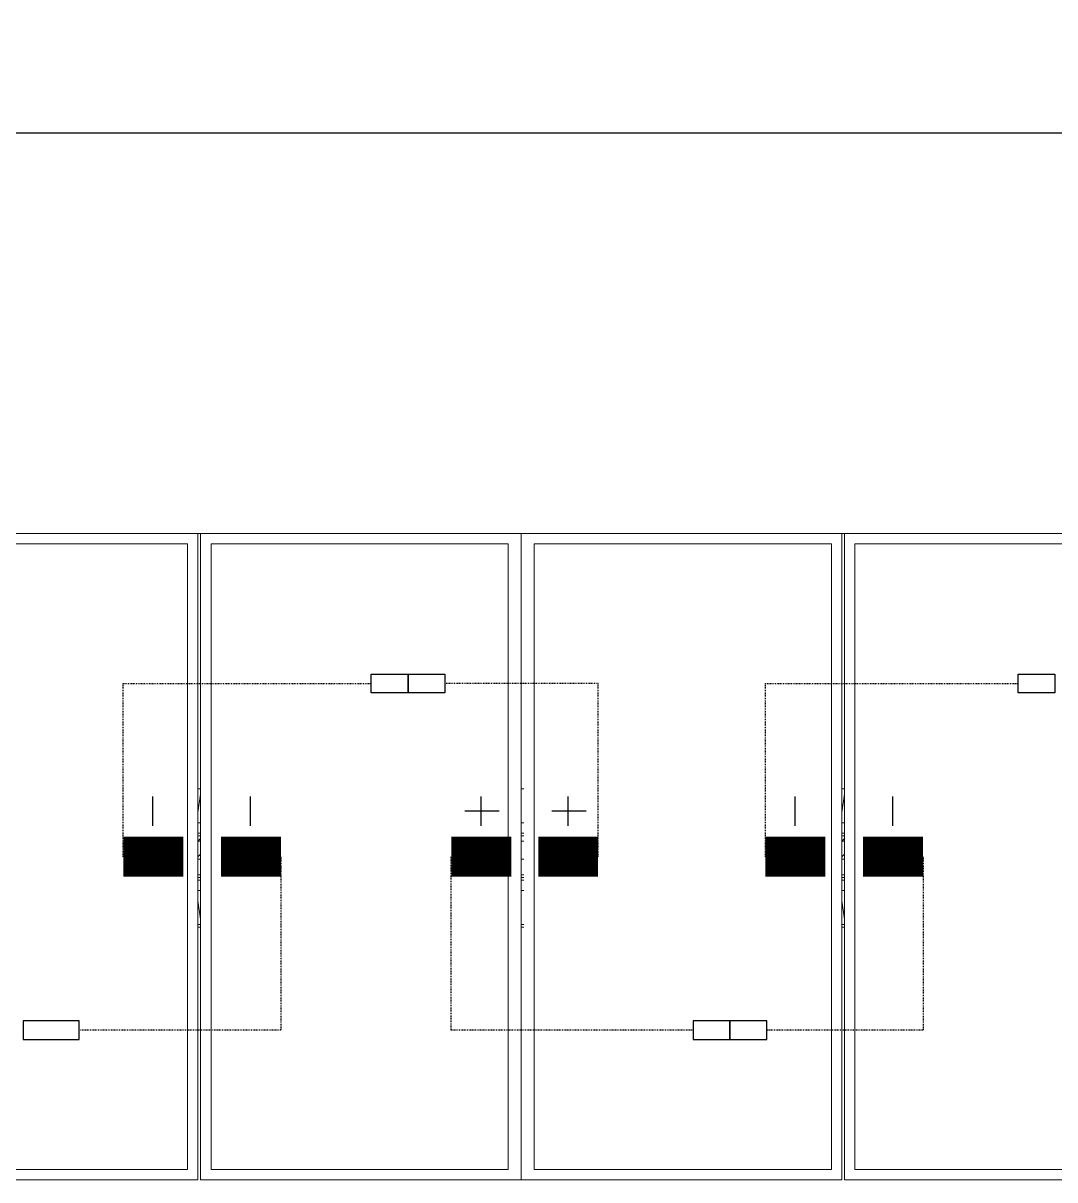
# Model space of a CAD drawing. Header units: feet. Extents: x -12372 to 90117, y -14865 to 4121.
# Drawn here: x 4510.1 to 4638.3, y 3657.8 to 3801.5 of the extents above; entities that cross this region are included whole.
import ezdxf

# ---------------------------------------------------------------- set-up
doc = ezdxf.new("R2010")
doc.units = ezdxf.units.FT
doc.header["$MEASUREMENT"] = 0
doc.linetypes.add('HIDDEN', pattern=[0.375, 0.25, -0.125])
for name, color, linetype in [('E-HARN-COMP', 8, 'Continuous'), ('E-TRNK-CABL-NEG', 6, 'HIDDEN'), ('E-TRUNK-CABLE-POS', 6, 'HIDDEN'), ('G-ANNO-TEXT', 1, 'Continuous'), ('Polarity-Text', 7, 'Continuous')]:
    doc.layers.add(name, color=color, linetype=linetype)

# ---------------------------------------------------------------- blocks, each defined once
blk = doc.blocks.new('A$C47dfd34d')
at = {"lineweight": 5}
for points in [[(0.92496, 0), (0.92496, 0.41332), (2.16158, 0.41332)], [(1.54327, 0.23499), (1.54494, 0.24666), (1.54494, 0.24332)], [(1.74993, 0.23499), (1.74993, 0.24666), (1.74993, 0.24332)], [(1.95492, 0.23499), (1.95659, 0.24666), (1.95659, 0.24332)], [(1.54327, 0.22832), (1.54494, 0.22832)], [(1.74993, 0.22832), (1.7516, 0.22832)], [(1.95492, 0.22832), (1.95659, 0.22832)], [(1.54494, 0.22166), (1.54327, 0.22166)], [(1.54327, 0.21999), (1.54494, 0.21999)], [(1.54494, 0.21666), (1.54327, 0.21666), (1.54494, 0.21832)], [(1.74993, 0.22166), (1.7516, 0.22166)], [(1.74993, 0.21999), (1.7516, 0.21999)], [(1.74993, 0.21832), (1.74993, 0.21666), (1.7516, 0.21666)], [(1.95659, 0.22166), (1.95492, 0.22166)], [(1.95492, 0.21999), (1.95659, 0.21999)], [(1.95659, 0.21666), (1.95492, 0.21666), (1.95659, 0.21832)], [(1.54327, 0.20666), (1.54494, 0.20832)], [(1.74993, 0.20666), (1.74993, 0.20832)], [(1.95492, 0.20666), (1.95659, 0.20832)], [(1.54494, 0.20499), (1.54327, 0.20499)], [(1.74993, 0.20499), (1.7516, 0.20499)], [(1.95659, 0.20499), (1.95492, 0.20499)], [(1.54327, 0.19499), (1.54494, 0.19499)], [(1.54494, 0.19333), (1.54327, 0.19333)], [(1.74993, 0.19499), (1.7516, 0.19499)], [(1.74993, 0.19333), (1.7516, 0.19333)], [(1.95492, 0.19499), (1.95659, 0.19499)], [(1.95659, 0.19333), (1.95492, 0.19333)], [(1.54327, 0.19166), (1.54494, 0.19166)], [(1.54494, 0.18499), (1.54327, 0.18499)], [(1.74993, 0.19166), (1.7516, 0.19166)], [(1.74993, 0.18499), (1.7516, 0.18499)], [(1.95492, 0.19166), (1.95659, 0.19166)], [(1.95659, 0.18499), (1.95492, 0.18499)], [(1.54494, 0.16999), (1.54494, 0.16666), (1.54327, 0.17833)], [(1.74993, 0.16999), (1.74993, 0.16666), (1.74993, 0.17833)], [(1.95659, 0.16999), (1.95659, 0.16666), (1.95492, 0.17833)], [(1.54327, 0.16333), (1.54494, 0.16333)], [(1.54494, 0.16666), (1.54494, 0.16666)], [(1.74993, 0.16666), (1.74993, 0.16666)], [(1.74993, 0.16333), (1.7516, 0.16333)], [(1.95492, 0.16333), (1.95659, 0.16333)], [(1.95659, 0.16666), (1.95659, 0.16666)], [(1.54327, 0.16166), (1.54494, 0.16166)], [(1.74993, 0.16166), (1.7516, 0.16166)], [(1.95492, 0.16166), (1.95659, 0.16166)]]:
    blk.add_lwpolyline(points, dxfattribs=at)
for points in [[(1.33828, 0), (1.54327, 0), (1.54327, 0.41332), (1.33828, 0.41332)], [(1.54494, 0.41332), (1.54494, 0), (1.74993, 0), (1.74993, 0.41332)], [(1.95492, 0.41332), (1.74993, 0.41332), (1.74993, 0), (1.95492, 0)], [(1.95659, 0), (1.95659, 0.41332), (2.16158, 0.41332), (2.16158, 0)], [(1.34495, 0.00667), (1.5366, 0.00667), (1.5366, 0.40665), (1.34495, 0.40665)], [(1.7416, 0.40665), (1.7416, 0.00667), (1.5516, 0.00667), (1.5516, 0.40665)], [(1.75826, 0.00667), (1.94825, 0.00667), (1.94825, 0.40665), (1.75826, 0.40665)], [(1.96325, 0.00667), (1.96325, 0.40665), (2.15491, 0.40665), (2.15491, 0.00667)], [(1.54494, 0.24999), (1.54327, 0.24999)], [(1.7516, 0.24999), (1.74993, 0.24999)], [(1.95659, 0.24999), (1.95492, 0.24999)]]:
    blk.add_lwpolyline(points, close=True, dxfattribs=at)

msp = doc.modelspace()

# ---------------------------------------------------------------- linework, layer by layer
at = {"layer": 'E-HARN-COMP'}
for points in [[(4557.91, 3720.63), (4557.91, 3718.31), (4553.35, 3718.31), (4553.35, 3720.63)], [(4562.47, 3720.63), (4562.47, 3718.31), (4557.91, 3718.31), (4557.91, 3720.63)], [(4638.27, 3720.63), (4638.27, 3718.31), (4633.71, 3718.31), (4633.71, 3720.63)], [(4517.04, 3675.24), (4517.04, 3677.56), (4510.09, 3677.56), (4510.09, 3675.24)], [(4597.91, 3675.24), (4597.91, 3677.56), (4593.35, 3677.56), (4593.35, 3675.24)], [(4602.48, 3675.24), (4602.48, 3677.56), (4597.91, 3677.56), (4597.91, 3675.24)]]:
    msp.add_lwpolyline(points, close=True, dxfattribs=at)
at = {"layer": 'E-HARN-COMP', "const_width": 5}
for points in [[(4522.52, 3697.94), (4529.98, 3697.94)], [(4542.11, 3697.94), (4534.66, 3697.94)], [(4563.27, 3697.94), (4570.73, 3697.94)], [(4581.53, 3697.94), (4574.08, 3697.94)], [(4602.3, 3697.94), (4609.75, 3697.94)], [(4621.89, 3697.94), (4614.44, 3697.94)]]:
    msp.add_lwpolyline(points, dxfattribs=at)
at = {"layer": 'E-TRNK-CABL-NEG', "ltscale": 0.1}
for points in [[(4522.53, 3697.94), (4522.53, 3719.47), (4553.35, 3719.47)], [(4602.31, 3697.94), (4602.31, 3719.47), (4633.71, 3719.47)], [(4542.11, 3697.94), (4542.11, 3676.4), (4517.04, 3676.4)], [(4621.89, 3697.94), (4621.89, 3676.4), (4602.48, 3676.4)]]:
    msp.add_lwpolyline(points, dxfattribs=at)
at = {"layer": 'E-TRUNK-CABLE-POS', "ltscale": 0.1}
for points in [[(4581.53, 3697.94), (4581.53, 3719.47), (4562.48, 3719.47)], [(4593.35, 3676.4), (4563.28, 3676.4), (4563.28, 3697.94)]]:
    msp.add_lwpolyline(points, dxfattribs=at)
at = {"layer": 'G-ANNO-TEXT', "flags": 128}
msp.add_lwpolyline([(4411.66, 3774.22, -0.298343), (4430.17, 3787.87), (4922.32, 3787.87, 0.298343), (4940.83, 3801.52, 0.298343), (4959.33, 3787.87), (5491.47, 3787.87, -0.298343), (5509.98, 3774.22)], format="xyb", dxfattribs=at)
at = {"layer": 'Polarity-Text'}
for p, q in [((4526.17, 3705.4), (4526.17, 3701.78)), ((4538.31, 3705.4), (4538.31, 3701.78)), ((4566.96, 3705.4), (4566.96, 3701.78)), ((4577.77, 3705.4), (4577.77, 3701.78)), ((4605.95, 3705.4), (4605.95, 3701.78)), ((4618.09, 3705.4), (4618.09, 3701.78)), ((4569.24, 3703.59), (4564.97, 3703.59)), ((4580.05, 3703.59), (4575.77, 3703.59))]:
    msp.add_line(p, q, dxfattribs=at)

# ---------------------------------------------------------------- block references
at = {"xscale": 194.318304, "yscale": 194.318304, "zscale": 194.318304}
msp.add_blockref('A$C47dfd34d', (4231.93, 3657.78), dxfattribs=at)

doc.saveas('drawing.dxf')
